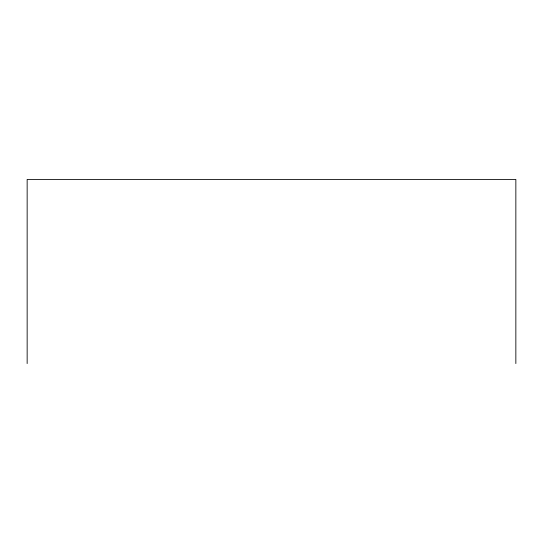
<?xml version="1.0" encoding="UTF-8"?>
<svg xmlns="http://www.w3.org/2000/svg" width="543" height="543" viewBox="0 0 543 543"><rect width="100%" height="100%" fill="white"/><g stroke="black" fill="none" stroke-linecap="round" stroke-linejoin="round"><path stroke-width="0.81" d="M515.85 363.572L515.85 179.428L27.15 179.428L27.15 363.572"/></g></svg>
